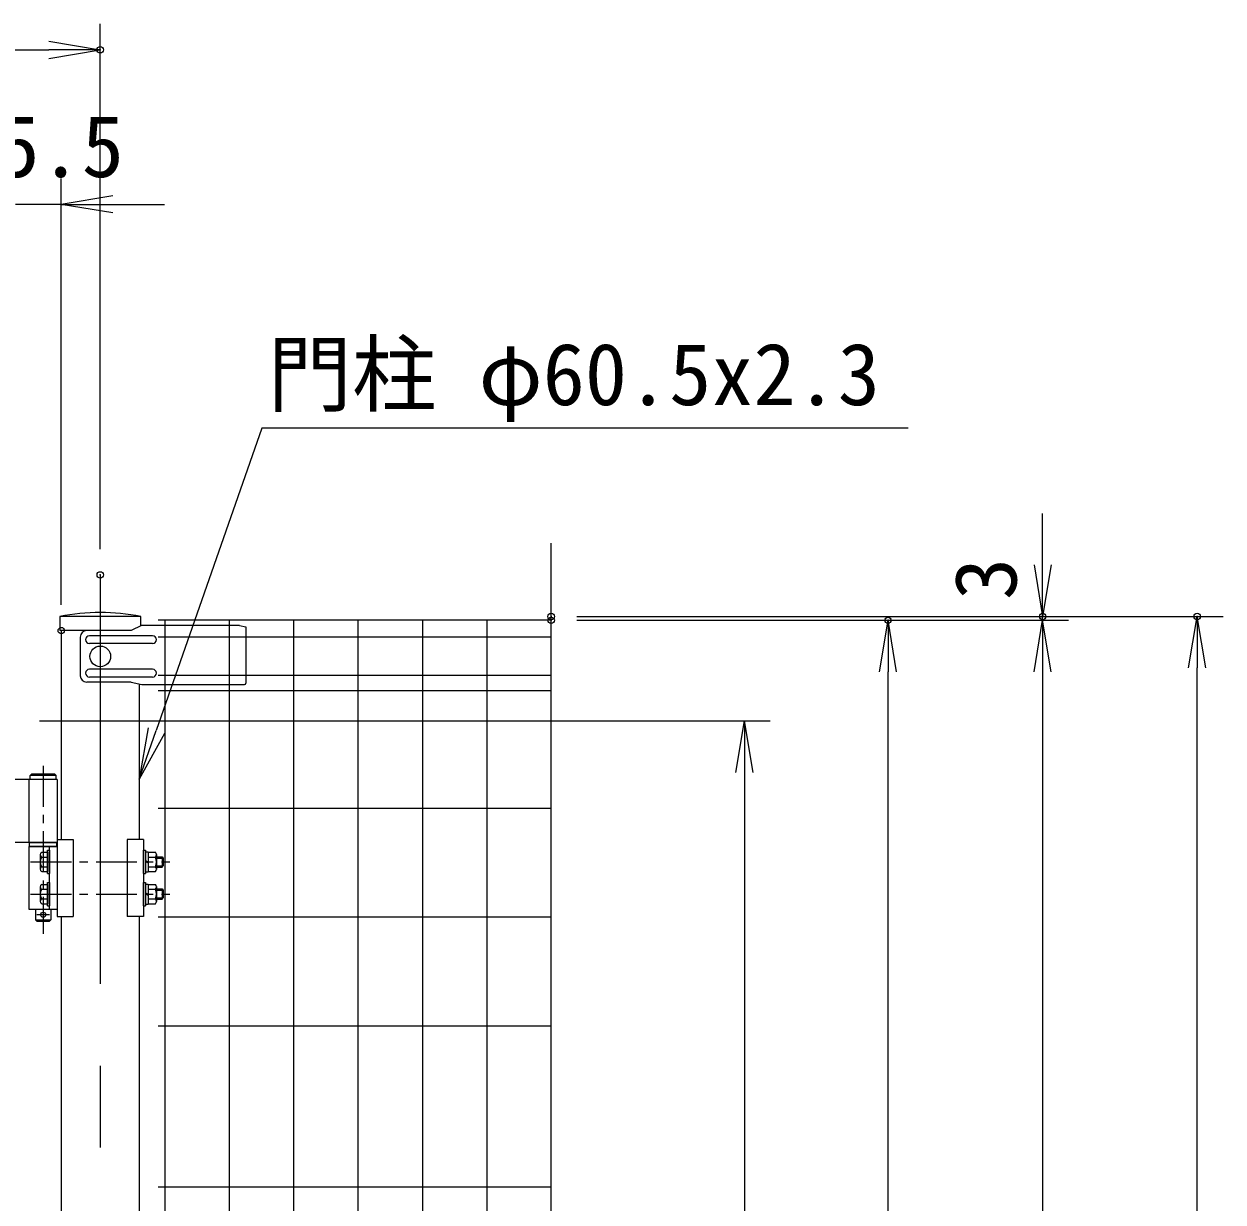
# Model space of a CAD drawing. Units: millimetres, scale not verified. Extents: x -4200 to 4200, y -2970 to 2970.
# Drawn here: x -1668 to -738, y 726 to 1641 of the extents above; entities that cross this region are included whole.
import ezdxf
from ezdxf.enums import TextEntityAlignment as Align

# ---------------------------------------------------------------- set-up
doc = ezdxf.new("R2010")
doc.units = ezdxf.units.MM
doc.header["$LTSCALE"] = 10
doc.header["$PDMODE"] = 32
doc.header["$PDSIZE"] = 5
doc.linetypes.add('USER1', pattern=[50.8, 31.75, -6.35, 6.35, -6.35])
for name, color, linetype, lineweight in [('0-0_D-STR1', 1, 'Continuous', 25), ('0-1_D-BMK', 2, 'USER1', 13), ('0-4_D-STR3', 3, 'Continuous', 13), ('0-5_D-STR-DIM', 7, 'Continuous', 13), ('0-7_Defpoints', 6, 'Continuous', 25), ('0-9_D-STR-TXT', 7, 'Continuous', 13), ('0-C_D-STR2', 7, 'Continuous', 13)]:
    doc.layers.add(name, color=color, linetype=linetype, lineweight=lineweight)
doc.layers.add('0-6_0', color=7, linetype='Continuous')
doc.styles.add('ＭＳ ゴシック', font='')
doc.styles.get('ＭＳ ゴシック').set_extended_font_data('MS Gothic')

# ---------------------------------------------------------------- blocks, each defined once
blk = doc.blocks.new('_Open')
at = {"layer": '0-6_0'}
blk.add_line((-10, 1.667), (0, 0), dxfattribs=at)
blk.add_lwpolyline([(-10, -1.667), (0, 0), (-10, 0)], dxfattribs=at)
blk = doc.blocks.new('U7')
at = {"layer": '0-1_D-BMK'}
for p, q in [((9554.5, 13870.3), (9554.5, 12565.6)), ((9456.5, 13125), (10538.5, 13125)), ((9456.5, 12875), (10538.5, 12875)), ((9604.5, 12715), (9504.5, 12715))]:
    blk.add_line(p, q, dxfattribs=at)
at = {"layer": '0-4_D-STR3'}
for p, q in [((9464.5, 13805), (9454.5, 13795)), ((9654.5, 13795), (9454.5, 13795)), ((9454.5, 13765), (9454.5, 13795)), ((9644.5, 13805), (9464.5, 13805)), ((9644.5, 13805), (9654.5, 13795)), ((9654.5, 13765), (9654.5, 13795)), ((9446, 13765), (8907.4, 13765)), ((9446, 13275), (9446, 13765)), ((9663, 13765), (9446, 13765)), ((9654.5, 13765), (9454.5, 13765)), ((9663, 13765), (9663, 12700)), ((9446, 13275), (8907.4, 13275)), ((9663, 13275), (9446, 13275)), ((9663, 13275), (9446, 13275)), ((9446, 12755), (9446, 13245)), ((9446, 13245), (9663, 13245)), ((9449.5, 13245), (9449.5, 13275)), ((9449.5, 13275), (9659.5, 13275)), ((9659.5, 13245), (9449.5, 13245)), ((9587, 13035), (9587, 13215)), ((9603, 12755), (9603, 13245)), ((9659.5, 13245), (9659.5, 13275)), ((9663, 13300), (9788, 13300)), ((9788, 13300), (9788, 12700)), ((10207.2, 13300), (10207.2, 12700)), ((10332.2, 13300), (10207.2, 13300)), ((10332.2, 13300), (10332.2, 12700)), ((10332.2, 13215), (10348.2, 13215)), ((10332.2, 13035), (10332.2, 13215)), ((10348.2, 13215), (10348.2, 13035)), ((9532, 13181.3), (9532, 13068.7)), ((9542.8, 13200), (9587, 13200)), ((9542.8, 13162.6), (9587, 13162.6)), ((9587, 13200), (9587, 13050)), ((10348.2, 13202), (10348.2, 13048)), ((10348.2, 13135.7), (10368.2, 13124.1)), ((10348.2, 13128.8), (10368.2, 13117.2)), ((10368.2, 13200), (10426.2, 13200)), ((10368.2, 13200), (10368.2, 13050)), ((10368.2, 13162.5), (10426.2, 13162.5)), ((10433.2, 13182.8), (10433.2, 13067.3)), ((10433.2, 13165), (10477, 13165)), ((10477, 13165), (10487, 13155)), ((9542.8, 13087.4), (9587, 13087.4)), ((9542.8, 13050), (9587, 13050)), ((9587, 13035), (9603, 13035)), ((10332.2, 13035), (10348.2, 13035)), ((10348.2, 13048), (10368.2, 13048)), ((10368.2, 13087.5), (10426.2, 13087.5)), ((10368.2, 13050), (10426.2, 13050)), ((10433.2, 13095), (10487, 13095)), ((10433.2, 13085), (10477, 13085)), ((9542.8, 12950), (9587, 12950)), ((9587, 12785), (9587, 12965)), ((9587, 12950), (9587, 12800)), ((10332.2, 12965), (10348.2, 12965)), ((10332.2, 12785), (10332.2, 12965)), ((10348.2, 12965), (10348.2, 12785)), ((10348.2, 12952), (10348.2, 12798)), ((10368.2, 12950), (10426.2, 12950)), ((10368.2, 12950), (10368.2, 12800)), ((9532, 12931.3), (9532, 12818.7)), ((9542.8, 12912.6), (9587, 12912.6)), ((10348.2, 12885.7), (10368.2, 12874.1)), ((10348.2, 12878.8), (10368.2, 12867.2)), ((10368.2, 12912.5), (10426.2, 12912.5)), ((10433.2, 12932.8), (10433.2, 12817.3)), ((10433.2, 12915), (10477, 12915)), ((10433.2, 12845), (10487, 12845)), ((10477, 12915), (10487, 12905)), ((9663, 12755), (9446, 12755)), ((9494.5, 12755), (9494.5, 12675)), ((9542.8, 12837.4), (9587, 12837.4)), ((9542.8, 12800), (9587, 12800)), ((9587, 12785), (9603, 12785)), ((9614.5, 12755), (9614.5, 12675)), ((10332.2, 12785), (10348.2, 12785)), ((10348.2, 12798), (10368.2, 12798)), ((10368.2, 12837.5), (10426.2, 12837.5)), ((10368.2, 12800), (10426.2, 12800)), ((10433.2, 12835), (10477, 12835)), ((9494.5, 12675), (9504.5, 12665)), ((9494.5, 12675), (9614.5, 12675)), ((9504.5, 12665), (9604.5, 12665)), ((9604.5, 12665), (9614.5, 12675)), ((9663, 12700), (9788, 12700)), ((10332.2, 12700), (10207.2, 12700))]:
    blk.add_line(p, q, dxfattribs=at)
for points in [[(9587, 13215), (9603, 13215), (9603, 13035)], [(10348.2, 13202), (10368.2, 13202), (10368.2, 13048)], [(10433.2, 13155), (10487, 13155), (10487, 13095)], [(10477, 13165), (10477, 13085), (10487, 13095)], [(9587, 12965), (9603, 12965), (9603, 12785)], [(10348.2, 12952), (10368.2, 12952), (10368.2, 12798)], [(10433.2, 12905), (10487, 12905), (10487, 12845)], [(10477, 12915), (10477, 12835), (10487, 12845)]]:
    blk.add_lwpolyline(points, dxfattribs=at)
blk.add_circle((9554.5, 12715), 20, dxfattribs=at)
for centre, radius, start, end in [((9553.6, 13181.3), 21.6, 120, 240), ((9602.8, 13125), 70.8, 147.93138, 212.06862), ((10404.8, 13181.3), 28.5, 318.83491, 41.16509), ((10329.3, 13125), 104, 338.85295, 21.14705), ((9553.6, 13068.7), 21.6, 120, 240), ((10404.8, 13068.8), 28.5, 318.86505, 41.13495), ((9553.6, 12931.3), 21.6, 120, 240), ((10404.8, 12931.3), 28.5, 318.83491, 41.16509), ((9602.8, 12875), 70.8, 147.93138, 212.06862), ((10329.3, 12875), 104, 338.85295, 21.14705), ((9553.6, 12818.7), 21.6, 120, 240), ((10404.8, 12818.8), 28.5, 318.86505, 41.13495)]:
    blk.add_arc(centre, radius, start, end, dxfattribs=at)

msp = doc.modelspace()

# ---------------------------------------------------------------- linework, layer by layer
at = {"layer": '0-0_D-STR1'}
for p, q in [((-1577.47, 1180.68), (-1640.37, 1180.68)), ((-1640.37, 1180.68), (-1640.37, 1169.68)), ((-1577.47, 1180.68), (-1640.37, 1180.68)), ((-1640.37, 1180.68), (-1640.37, 1169.68)), ((-1577.47, 1173.35), (-1577.47, 1180.68)), ((-1577.47, 1173.35), (-1577.47, 1180.68)), ((-1584.93, 1169.68), (-1640.37, 1169.68)), ((-1584.93, 1169.68), (-1640.37, 1169.68)), ((-1639.17, 1169.68), (-1639.17, 1007.68)), ((-1578.67, 1128.3), (-1578.67, 1007.68)), ((-1639.17, 947.68), (-1639.17, 453.18)), ((-1578.67, 947.69), (-1578.67, 453.18))]:
    msp.add_line(p, q, dxfattribs=at)
msp.add_arc((-1608.92, 1021.25), 162.5, 78.84081, 101.15919, dxfattribs=at)
msp.add_arc((-1608.92, 1021.25), 162.5, 78.84081, 101.15919, dxfattribs=at)
at = {"layer": '0-1_D-BMK'}
msp.add_line((-1608.92, 1212.92), (-1608.92, -582.89), dxfattribs=at)
at = {"layer": '0-4_D-STR3'}
for p, q in [((-1576.79, 1173.68), (-1584.93, 1169.68)), ((-1500.92, 1173.68), (-1576.79, 1173.68)), ((-1500.92, 1173.68), (-1495.92, 1172.68)), ((-1495.92, 1172.68), (-1495.92, 1128.87)), ((-1624.4, 1164.68), (-1624.4, 1134.68)), ((-1584.93, 1169.68), (-1619.4, 1169.68)), ((-1568.33, 1165.68), (-1617.33, 1165.68)), ((-1568.33, 1159.68), (-1617.33, 1159.68)), ((-1568.33, 1139.68), (-1617.33, 1139.68)), ((-1584.93, 1129.68), (-1619.4, 1129.68)), ((-1568.33, 1133.68), (-1617.33, 1133.68)), ((-1584.93, 1129.68), (-1576.71, 1127.87)), ((-1576.71, 1127.87), (-1496.92, 1127.87))]:
    msp.add_line(p, q, dxfattribs=at)
msp.add_circle((-1608.92, 1149.68), 8, dxfattribs=at)
for centre, radius, start, end in [((-1619.4, 1164.68), 5, 90, 180), ((-1617.33, 1162.68), 3, 90, 270), ((-1568.33, 1162.68), 3, 270, 90), ((-1617.33, 1136.68), 3, 90, 270), ((-1568.33, 1136.68), 3, 270, 90), ((-1619.4, 1134.68), 5, 180, 270), ((-1496.92, 1128.87), 1, 270, 0)]:
    msp.add_arc(centre, radius, start, end, dxfattribs=at)
at = {"layer": '0-5_D-STR-DIM'}
for p, q in [((-1608.92, 1232.92), (-1608.92, 1640.51)), ((-2603.92, 1620.51), (-1648.92, 1620.51)), ((-1639.17, 1189.68), (-1639.17, 1520.51)), ((-1639.17, 1500.51), (-1674.67, 1500.51)), ((-1599.17, 1500.51), (-1559.17, 1500.51)), ((-877.52, 1220.68), (-877.52, 1260.68)), ((-1238.92, 1180.68), (-857.52, 1180.68)), ((-1238.92, 1180.68), (-737.52, 1180.68)), ((-1238.92, 1177.68), (-977.52, 1177.68)), ((-1238.92, 1177.68), (-857.52, 1177.68)), ((-1238.92, 1177.68), (-857.52, 1177.68)), ((-877.52, 1177.68), (-877.52, 1180.68)), ((-997.52, -252.32), (-997.52, 1137.68)), ((-877.52, 1137.68), (-877.52, -282.32)), ((-877.52, 1137.68), (-877.52, 1097.68)), ((-757.52, -532.32), (-757.52, 1140.68)), ((-1656.07, 1099.68), (-1088.92, 1099.68)), ((-1108.92, 1059.68), (-1108.92, -252.32))]:
    msp.add_line(p, q, dxfattribs=at)
at = {"layer": '0-7_Defpoints'}
for p in [(-1608.92, 1620.51), (-1608.92, 1212.92), (-1258.92, 1180.68), (-877.52, 1180.68), (-757.52, 1180.68), (-1258.92, 1177.68), (-997.52, 1177.68), (-1639.17, 1169.68)]:
    msp.add_point(p, dxfattribs=at)
at = {"layer": '0-9_D-STR-TXT'}
msp.add_lwpolyline([(-981.91, 1326.69), (-1483.55, 1326.69), (-1565.48, 1092.15)], dxfattribs=at)
at = {"layer": '0-C_D-STR2'}
for p, q in [((-1258.92, 1177.68), (-1563.92, 1177.68)), ((-1558.92, 1177.68), (-1558.92, 453.18)), ((-1508.92, 1177.68), (-1508.92, -292.32)), ((-1458.92, 1177.68), (-1458.92, -292.32)), ((-1408.92, 1177.68), (-1408.92, -292.32)), ((-1358.92, 1177.68), (-1358.92, -292.32)), ((-1308.92, 1177.68), (-1308.92, -292.32)), ((-1258.92, 1164.58), (-1563.92, 1164.58)), ((-1258.92, 1134.78), (-1563.92, 1134.78)), ((-1258.92, 1122.93), (-1563.92, 1122.93)), ((-1258.92, 1031.68), (-1563.92, 1031.68)), ((-1258.92, 947.18), (-1563.92, 947.18)), ((-1258.92, 862.68), (-1563.92, 862.68)), ((-1258.92, 737.68), (-1563.92, 737.68))]:
    msp.add_line(p, q, dxfattribs=at)
msp.add_lwpolyline([(-1258.92, -457.32), (-1258.92, 417.03), (-1294.16, 429.86), (-1223.68, 455.51), (-1258.92, 468.34), (-1258.92, 1237.68)], dxfattribs=at)

# ---------------------------------------------------------------- block references
at = {"layer": '0-5_D-STR-DIM'}
for name, p, xscale, yscale in [('_Open', (-1608.92, 1620.51), 4, 4), ('U7', (-2608.67, -322.32), 0.1, 0.1)]:
    msp.add_blockref(name, p, dxfattribs=dict(at, xscale=xscale, yscale=yscale))
at = {"layer": '0-5_D-STR-DIM', "xscale": 4, "yscale": 4}
for p, rotation in [((-1639.17, 1500.51), 180), ((-877.52, 1180.68), 270), ((-997.52, 1177.68), 90), ((-877.52, 1177.68), 90), ((-877.52, 1177.68), 90), ((-757.52, 1180.68), 90), ((-1108.92, 1099.68), 90)]:
    msp.add_blockref('_Open', p, dxfattribs=dict(at, rotation=rotation))
at = {"layer": '0-9_D-STR-TXT', "xscale": 4, "yscale": 4, "rotation": 250.74432}
msp.add_blockref('_Open', (-1578.67, 1054.39), dxfattribs=at)

# ---------------------------------------------------------------- texts
at = {"layer": '0-5_D-STR-DIM', "style": 'ＭＳ ゴシック'}
msp.add_text('35.5', height=48.09, dxfattribs=at).set_placement((-1721.39, 1507.26), align=Align.BOTTOM_LEFT)
msp.add_text('3', height=48.09, rotation=90, dxfattribs=at).set_placement((-883.35, 1193.46), align=Align.BOTTOM_LEFT)
at = {"layer": '0-9_D-STR-TXT', "style": 'ＭＳ ゴシック'}
msp.add_text('門柱 φ60.5x2.3', height=48.09, dxfattribs=at).set_placement((-1479.15, 1330.26), align=Align.BOTTOM_LEFT)

doc.saveas('drawing.dxf')
